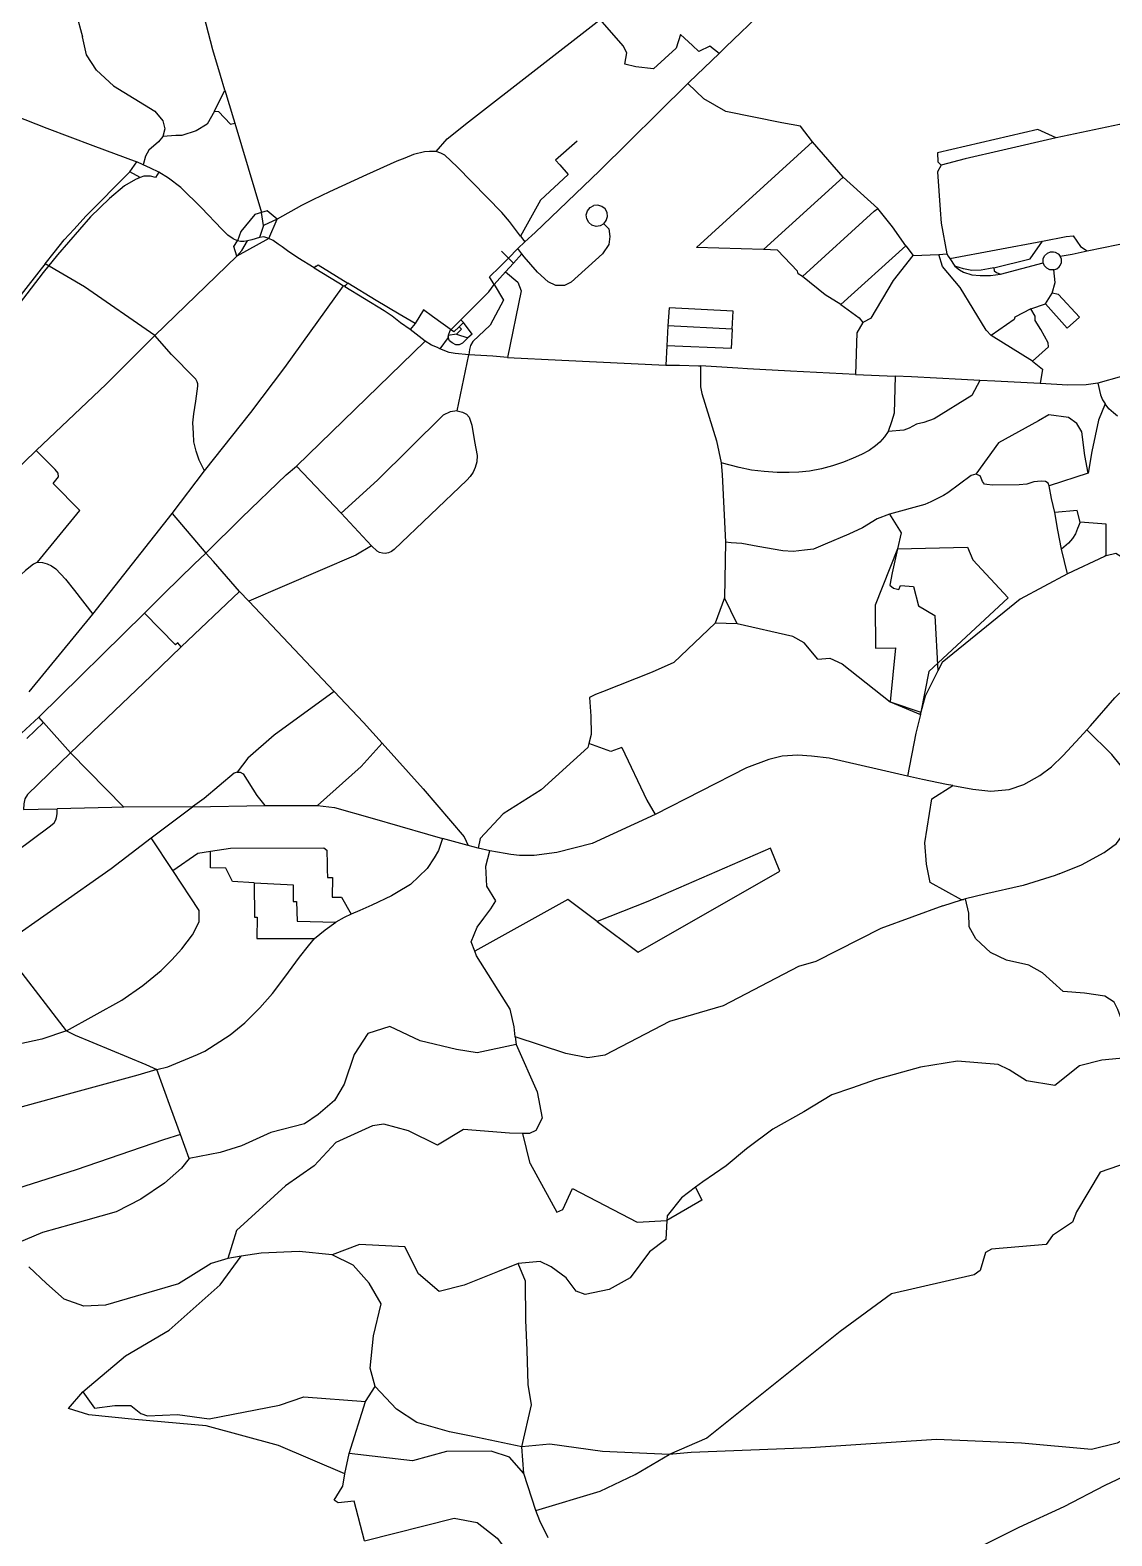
# Model space of a CAD drawing. Header units: inches. Extents: x 2740922 to 2751091, y 1249500 to 1259683.
# Drawn here: x 2747978 to 2748957, y 1254783 to 1256146 of the extents above; entities that cross this region are included whole.
import ezdxf

# ---------------------------------------------------------------- set-up
doc = ezdxf.new("R2010")
doc.units = ezdxf.units.IN
doc.header["$MEASUREMENT"] = 0

msp = doc.modelspace()

# ---------------------------------------------------------------- linework, layer by layer
for points in [[(2748045.4, 1256452.9), (2748032.5, 1256389.5), (2748025.2, 1256342.8), (2748009.3, 1256262), (2748000.4, 1256223.4), (2747999.5, 1256208.5), (2748003.7, 1256193.1), (2748020.1, 1256161.2), (2748025.8, 1256140.1)], [(2748154.8, 1256091.9), (2748150.8, 1256105.2), (2748143.9, 1256128.5), (2748131.8, 1256175.1), (2748128.4, 1256207.6)], [(2748642.2, 1256163.6), (2748608.2, 1256131), (2748601.9, 1256125.1)], [(2748345.9, 1256036.3), (2748355.9, 1256047.9), (2748375.2, 1256063.2), (2748494.2, 1256155.9)], [(2748516.7, 1256115.5), (2748518.6, 1256125.6), (2748515.1, 1256132), (2748494.2, 1256155.9)], [(2748053.8, 1256095.8), (2748038.5, 1256109.9), (2748029.6, 1256123.8), (2748025.8, 1256140.1)], [(2748566.9, 1256142.4), (2748563.2, 1256130), (2748542.5, 1256111.1), (2748526.7, 1256112.9), (2748516.7, 1256115.5)], [(2748601.9, 1256125.1), (2748593.5, 1256131.6), (2748583.6, 1256126.9), (2748577.9, 1256132.4), (2748566.9, 1256142.4)], [(2748601.9, 1256125.1), (2748574.8, 1256099), (2748573.6, 1256098)], [(2748053.8, 1256095.8), (2748091.2, 1256072.9), (2748098.6, 1256064.2), (2748100.3, 1256056.9), (2748098.6, 1256050)], [(2748573.6, 1256098), (2748493.6, 1256019), (2748435.5, 1255963), (2748426.1, 1255954.6)], [(2748686.6, 1256045.2), (2748675.5, 1256059.4), (2748658.8, 1256062.3), (2748608, 1256072.6), (2748588.1, 1256083.9), (2748573.6, 1256098)], [(2747901, 1256093.1), (2747943.4, 1256077), (2747993.6, 1256057.5), (2748035.3, 1256041.9), (2748074.9, 1256027.1)], [(2748145.4, 1256073), (2748154.8, 1256091.9)], [(2748154.8, 1256091.9), (2748162.5, 1256065.9), (2748163.7, 1256061.9)], [(2748145.4, 1256073), (2748138.6, 1256061.1), (2748128.8, 1256055), (2748115.7, 1256050.7), (2748110.4, 1256050.8), (2748098.6, 1256050)], [(2748145.4, 1256073), (2748148.9, 1256072.7), (2748159.7, 1256061.1), (2748163.7, 1256061.9)], [(2748992.8, 1256068.9), (2748975.8, 1256065.4), (2748964.4, 1256060.9), (2748907.1, 1256048.6)], [(2748163.7, 1256061.9), (2748187.8, 1255981)], [(2748907.1, 1256048.6), (2748890.5, 1256056.2), (2748799.6, 1256035.2), (2748799.8, 1256026.9), (2748803, 1256023.9)], [(2748098.6, 1256050), (2748094.6, 1256045.2), (2748085.9, 1256037.7), (2748082.9, 1256032.2), (2748080.9, 1256024.4)], [(2748473.4, 1256045.7), (2748454, 1256028.4), (2748457.8, 1256024.2), (2748465.5, 1256015.6)], [(2748642, 1255947.7), (2748581.6, 1255949.6), (2748686.6, 1256045.2)], [(2748714.1, 1256013), (2748686.6, 1256045.2)], [(2748907.1, 1256048.6), (2748858.6, 1256037.7), (2748824.7, 1256029.8), (2748803, 1256023.9)], [(2748068.7, 1256017.9), (2748074.9, 1256027.1)], [(2748080.9, 1256024.4), (2748074.9, 1256027.1)], [(2748317.7, 1256030.4), (2748310.4, 1256027.5), (2748282.8, 1256015.1), (2748249.5, 1255999.7), (2748234.2, 1255992.5), (2748223.9, 1255987.6), (2748202.1, 1255975.1)], [(2748345.9, 1256036.3), (2748339.9, 1256036.5), (2748335.3, 1256036), (2748325.5, 1256033.6), (2748317.7, 1256030.4)], [(2748412.4, 1255972.9), (2748405.4, 1255981.1), (2748365, 1256022.6), (2748353.8, 1256032.9), (2748350.1, 1256034.8), (2748345.9, 1256036.3)], [(2748078, 1256012.7), (2748073.7, 1256011), (2748064, 1256005.3), (2748050.3, 1255993.9), (2748033.2, 1255977.1), (2748003.1, 1255942.9), (2747990.3, 1255926.8), (2747957.7, 1255884.4), (2747947.1, 1255870.7), (2747933.1, 1255853.3), (2747912.3, 1255830.1), (2747911.4, 1255831.2)], [(2747992.1, 1255934.7), (2748000.1, 1255944.9), (2748009.3, 1255956.5), (2748018.2, 1255966.1), (2748029, 1255977.8), (2748068.7, 1256017.9)], [(2748078, 1256012.7), (2748068.7, 1256017.9)], [(2748094.8, 1256017.5), (2748092, 1256012.7), (2748087.3, 1256014.1), (2748081.4, 1256014.1), (2748078, 1256012.7)], [(2748094.8, 1256017.5), (2748087.4, 1256021.2), (2748080.9, 1256024.4)], [(2748166.2, 1255955.5), (2748162.3, 1255957.4), (2748157.4, 1255960.7), (2748152.1, 1255965.9), (2748133.7, 1255985.5), (2748114.7, 1256003.9), (2748103.7, 1256012.1), (2748094.8, 1256017.5)], [(2748465.5, 1256015.6), (2748440.3, 1255992.2), (2748422.1, 1255959.7)], [(2748642, 1255947.7), (2748714.1, 1256013)], [(2748745.5, 1255984.8), (2748714.1, 1256013)], [(2748803, 1256023.9), (2748799.7, 1256017.8), (2748802.1, 1255983.4)], [(2748497.6, 1255970.9), (2748494.3, 1255969), (2748490.6, 1255968.6), (2748486.9, 1255969.7), (2748484, 1255972), (2748482.2, 1255975.3), (2748481.8, 1255979.1), (2748482.9, 1255982.7), (2748485.2, 1255985.6), (2748488.5, 1255987.4)], [(2748497.6, 1255970.9), (2748499.9, 1255973.8), (2748501, 1255977.4), (2748500.6, 1255981.1), (2748498.8, 1255984.4), (2748495.9, 1255986.7), (2748492.3, 1255987.8), (2748488.5, 1255987.4)], [(2748187.8, 1255981), (2748181.8, 1255979.3), (2748169.1, 1255964), (2748166.2, 1255955.5)], [(2748202.1, 1255975.1), (2748193.1, 1255982.5), (2748187.8, 1255981)], [(2748189.8, 1255969.4), (2748187.8, 1255981)], [(2748202.1, 1255975.1), (2748189.8, 1255969.4)], [(2748194.5, 1255957.7), (2748202.1, 1255975.1)], [(2748422.1, 1255959.7), (2748417.7, 1255965.8), (2748412.4, 1255972.9)], [(2748677.5, 1255923.3), (2748742.2, 1255982.3), (2748745.5, 1255984.8)], [(2748771, 1255951.1), (2748759, 1255968.2), (2748745.5, 1255984.8)], [(2748802.1, 1255983.4), (2748802.8, 1255971.4), (2748808.1, 1255943.6), (2748809.4, 1255941.5)], [(2748186, 1255958.6), (2748179.2, 1255956.4), (2748175.3, 1255955.4)], [(2748189.8, 1255969.4), (2748186, 1255958.6)], [(2748194.5, 1255957.7), (2748190.1, 1255959), (2748186, 1255958.6)], [(2748422.1, 1255959.7), (2748426.1, 1255954.6)], [(2748497.6, 1255970.9), (2748502.2, 1255966.2), (2748503.2, 1255959.4), (2748502.3, 1255952.3), (2748496.4, 1255943.7), (2748468.2, 1255918), (2748462.1, 1255915.1), (2748454.3, 1255914.9), (2748447.3, 1255918.5), (2748437.7, 1255927), (2748425.5, 1255941), (2748423.4, 1255943.7)], [(2748894.6, 1255955.1), (2748915.9, 1255959.3), (2748922.5, 1255959.9), (2748929, 1255950.5), (2748935, 1255946.4)], [(2748935, 1255946.4), (2748949.7, 1255949.4), (2748985.2, 1255956.7), (2748995.4, 1255958.6)], [(2748165.6, 1255941.7), (2748162.7, 1255950.4), (2748166.2, 1255955.5)], [(2748194.5, 1255957.7), (2748165.6, 1255941.7)], [(2748165.6, 1255941.7), (2748170.1, 1255946.6), (2748175.3, 1255955.4)], [(2748175.3, 1255955.4), (2748172, 1255954.8), (2748168.9, 1255955), (2748166.2, 1255955.5)], [(2748237.4, 1255932.4), (2748235.6, 1255931), (2748220.6, 1255940.1), (2748211.5, 1255946.5), (2748206.6, 1255950), (2748202.9, 1255952.6), (2748198.4, 1255955.8), (2748194.5, 1255957.7)], [(2748405, 1255946.1), (2748411.3, 1255939.9)], [(2748411.3, 1255939.9), (2748419.8, 1255948.4)], [(2748419.8, 1255948.4), (2748426.1, 1255954.6)], [(2748423.4, 1255943.7), (2748419.8, 1255948.4)], [(2748677.5, 1255923.3), (2748673.4, 1255925.7), (2748672.9, 1255928.1), (2748654.8, 1255946.9), (2748642, 1255947.7)], [(2748712, 1255897.8), (2748771, 1255951.1)], [(2748771, 1255951.1), (2748777.6, 1255942.1)], [(2748809.4, 1255941.5), (2748810.8, 1255939.4), (2748894.6, 1255955.1)], [(2748850.6, 1255931), (2748883.5, 1255939.3), (2748894.6, 1255955.1)], [(2748895.3, 1255935.5), (2748895.3, 1255939.3), (2748896.5, 1255942), (2748899.1, 1255944.4), (2748901.8, 1255945.5), (2748904.7, 1255945.6), (2748906.1, 1255945.2), (2748908.7, 1255943.8), (2748910.6, 1255941.6)], [(2748910.6, 1255941.6), (2748921.6, 1255943.3), (2748935, 1255946.4)], [(2747992.1, 1255934.7), (2747988.5, 1255930.1), (2747938.1, 1255865.9), (2747910.4, 1255832.4), (2747911.4, 1255831.2)], [(2748091.3, 1255869.8), (2748027.7, 1255913.9), (2747992.1, 1255934.7)], [(2748091.3, 1255869.8), (2748165.6, 1255941.7)], [(2748237.4, 1255932.4), (2748235.6, 1255931), (2748257.8, 1255917.4), (2748262.2, 1255914.6), (2748264.1, 1255915.5)], [(2748237.4, 1255932.4), (2748239.2, 1255933.7), (2748265.9, 1255917.3), (2748264.1, 1255915.5)], [(2748398.5, 1255915.9), (2748394.3, 1255922.9), (2748403.4, 1255932), (2748411.3, 1255939.9)], [(2748416, 1255935.4), (2748408.8, 1255927.4)], [(2748416, 1255935.4), (2748411.3, 1255939.9)], [(2748416, 1255935.4), (2748423.4, 1255943.7)], [(2748739.5, 1255885.5), (2748759.7, 1255919.6), (2748777.6, 1255942.1)], [(2748777.6, 1255942.1), (2748800.8, 1255943.2)], [(2748800.8, 1255943.2), (2748808.1, 1255943.6), (2748809.4, 1255941.5)], [(2748848.1, 1255869.7), (2748843.6, 1255874.7), (2748820.1, 1255913.3), (2748804.2, 1255932.3), (2748800.8, 1255943.2)], [(2748809.4, 1255941.5), (2748810.8, 1255939.4), (2748815.3, 1255932.4)], [(2748815.3, 1255932.4), (2748819.5, 1255929.1), (2748823.2, 1255927.1), (2748830.7, 1255924.6), (2748838.3, 1255924.2), (2748847.7, 1255924.2), (2748856.7, 1255925.3)], [(2748850.6, 1255931), (2748845.9, 1255930.1), (2748839, 1255929), (2748830.7, 1255928.6), (2748823, 1255930.2), (2748815.3, 1255932.4)], [(2748850.6, 1255931), (2748851, 1255928.4), (2748853.1, 1255926.7), (2748856.7, 1255925.3)], [(2748856.7, 1255925.3), (2748895.3, 1255935.5)], [(2748904.8, 1255929.1), (2748901.2, 1255929.3), (2748898.5, 1255930.6), (2748896.4, 1255932.9), (2748895.3, 1255935.5)], [(2748904.8, 1255929.1), (2748907.5, 1255930), (2748909.7, 1255931.9), (2748910.7, 1255933.1), (2748911.7, 1255935.9), (2748911.7, 1255938.8), (2748910.6, 1255941.6)], [(2748326.8, 1255880.7), (2748312.5, 1255889), (2748291.7, 1255901.6), (2748265.9, 1255917.3), (2748264.1, 1255915.5)], [(2748398.5, 1255915.9), (2748408.8, 1255927.4)], [(2748408.8, 1255927.4), (2748419.7, 1255918), (2748422.9, 1255910.3), (2748410.6, 1255850)], [(2748712, 1255897.8), (2748698, 1255906.7), (2748677.5, 1255923.3)], [(2748903.4, 1255908.2), (2748906.1, 1255917.8)], [(2748906.1, 1255917.8), (2748904.8, 1255929.1)], [(2748136.4, 1255747.4), (2748178.1, 1255800.2), (2748209.1, 1255840.9), (2748262.2, 1255914.6), (2748264.1, 1255915.5)], [(2748322.3, 1255875.3), (2748313.6, 1255881.2), (2748306.1, 1255887.2), (2748298.9, 1255892.2), (2748263.4, 1255913.8), (2748264.1, 1255915.5)], [(2748369.5, 1255882.7), (2748368.2, 1255884), (2748393.5, 1255909.4), (2748398.5, 1255915.9)], [(2748398.5, 1255915.9), (2748407, 1255901.7), (2748394.8, 1255879), (2748379.2, 1255864.4), (2748377.1, 1255860.7), (2748376.1, 1255857), (2748375.4, 1255852.4)], [(2748897.3, 1255898.6), (2748903.4, 1255908.2)], [(2748897.3, 1255898.6), (2748917.1, 1255876.5), (2748928, 1255886.3), (2748909.1, 1255906.8), (2748903.4, 1255908.2)], [(2748366.6, 1255877.6), (2748361.9, 1255873.1), (2748342.6, 1255887.1), (2748334.5, 1255892.9), (2748326.8, 1255880.7)], [(2748613.7, 1255875.4), (2748614.6, 1255891.7), (2748556.7, 1255894.8), (2748555.7, 1255878.6)], [(2748712, 1255897.8), (2748725.5, 1255888.3), (2748728.8, 1255885.9), (2748732.1, 1255881.6)], [(2748884.1, 1255893.8), (2748869.6, 1255886.4), (2748869.1, 1255884.4), (2748848.1, 1255869.7)], [(2748884.1, 1255893.8), (2748897.3, 1255898.6)], [(2748885.6, 1255846.4), (2748900.2, 1255859.4), (2748899.7, 1255863.2), (2748893.2, 1255875.3), (2748888.1, 1255883.3), (2748888.1, 1255887.3), (2748884.1, 1255893.8)], [(2748326.8, 1255880.7), (2748322.3, 1255875.3)], [(2748369.5, 1255882.7), (2748368.2, 1255884), (2748358.3, 1255874.1), (2748356.8, 1255869.8), (2748356.8, 1255869)], [(2748364.3, 1255871), (2748368.9, 1255875.4), (2748366.6, 1255877.6)], [(2748366.6, 1255877.6), (2748370.7, 1255881.5), (2748369.5, 1255882.7)], [(2748378.4, 1255871.1), (2748370.7, 1255881.5), (2748369.5, 1255882.7)], [(2748555.7, 1255878.6), (2748554.7, 1255860.5)], [(2748613.7, 1255875.4), (2748555.7, 1255878.6)], [(2748732.1, 1255881.6), (2748726.5, 1255872.3), (2748725.4, 1255834.5)], [(2748739.5, 1255885.5), (2748732.1, 1255881.6)], [(2749026.9, 1255877.7), (2749011.2, 1255861.4), (2748989.9, 1255844.9), (2748966.1, 1255832.7), (2748944.6, 1255826.7)], [(2748047.2, 1255825.7), (2748091.3, 1255869.8)], [(2748136.4, 1255747.4), (2748131.4, 1255757), (2748128.8, 1255765.2), (2748126.7, 1255773.5), (2748126.4, 1255781.3), (2748125.8, 1255790.8), (2748126.7, 1255798.8), (2748128.4, 1255810.2), (2748130.3, 1255824), (2748130.2, 1255826), (2748129.7, 1255827.8), (2748128.4, 1255830.2), (2748127, 1255831.8), (2748106.4, 1255852.7), (2748091.3, 1255869.8)], [(2748219.4, 1255751.4), (2748335.9, 1255864.6)], [(2748335.9, 1255864.6), (2748322.3, 1255875.3)], [(2748349.3, 1255857.8), (2748347, 1255858.8), (2748341.8, 1255861.1), (2748335.9, 1255864.6)], [(2748356.8, 1255869), (2748356.7, 1255868.1), (2748349.3, 1255857.8)], [(2748374.7, 1255867.7), (2748369.6, 1255862.9), (2748366.7, 1255861.2), (2748363.8, 1255861.3), (2748360.4, 1255863), (2748357.9, 1255865.1), (2748356.7, 1255868.1), (2748356.8, 1255869)], [(2748364.3, 1255871), (2748356.8, 1255869.8), (2748356.8, 1255869)], [(2748364.3, 1255871), (2748374.7, 1255867.7)], [(2748378.4, 1255871.1), (2748374.7, 1255867.7)], [(2748613.7, 1255875.4), (2748612.8, 1255857.9), (2748554.7, 1255860.5)], [(2748885.6, 1255846.4), (2748848.1, 1255869.7)], [(2748375.4, 1255852.4), (2748363.1, 1255853.5), (2748357.6, 1255854.4), (2748349.3, 1255857.8)], [(2748364.8, 1255801.5), (2748375.4, 1255852.4)], [(2748410.6, 1255850), (2748397.1, 1255851), (2748375.4, 1255852.4)], [(2748410.6, 1255850), (2748459.7, 1255847.6), (2748553.8, 1255842.9)], [(2748554.7, 1255860.5), (2748553.8, 1255842.9)], [(2748553.8, 1255842.9), (2748566.1, 1255842.9), (2748583.2, 1255842.4), (2748585, 1255842.3)], [(2748585, 1255842.3), (2748585.1, 1255837.3), (2748585.1, 1255823.2), (2748586.4, 1255817.3), (2748599.5, 1255774.4), (2748603.8, 1255754.5)], [(2748627.6, 1255839.6), (2748618.8, 1255840.1), (2748585, 1255842.3)], [(2748725.4, 1255834.5), (2748666.7, 1255837.6), (2748627.6, 1255839.6)], [(2748885.6, 1255846.4), (2748894.6, 1255839.3)], [(2748894.6, 1255839.3), (2748892.4, 1255826.4)], [(2748047.2, 1255825.7), (2747984, 1255765.8)], [(2748725.4, 1255834.5), (2748761.3, 1255833)], [(2748761.3, 1255833), (2748760.3, 1255799.4), (2748758.1, 1255791.5), (2748755, 1255782.9)], [(2748837.9, 1255829), (2748821.3, 1255829.9), (2748776.2, 1255832.3), (2748761.3, 1255833)], [(2748837.9, 1255829), (2748830.7, 1255815.6), (2748796.5, 1255794.4), (2748787.1, 1255791.1), (2748780.5, 1255789.6)], [(2748892.4, 1255826.4), (2748851.4, 1255828.4), (2748837.9, 1255829)], [(2748944.6, 1255826.7), (2748934.2, 1255825.2), (2748917.6, 1255824.9), (2748892.4, 1255826.4)], [(2748944.6, 1255826.7), (2748947.2, 1255816), (2748948.9, 1255811.6), (2748951.2, 1255807.9)], [(2748364.8, 1255801.5), (2748358.7, 1255800.8), (2748352.2, 1255797.6), (2748292.7, 1255738.7), (2748260, 1255708.9)], [(2748364.8, 1255801.5), (2748369.6, 1255800.4), (2748373.4, 1255798.6), (2748375.8, 1255796), (2748378.1, 1255788.7), (2748380.7, 1255773.8), (2748382.9, 1255761), (2748382.6, 1255755.5), (2748381.3, 1255750.3), (2748379.4, 1255746), (2748376.8, 1255742.2), (2748373.6, 1255738.8), (2748307.9, 1255675.9), (2748305.6, 1255674.1), (2748302.8, 1255672.9), (2748299.8, 1255672.4), (2748297.3, 1255672.6), (2748294.7, 1255673.3), (2748292.4, 1255674.5), (2748287.5, 1255679.3)], [(2748936, 1255745.2), (2748932.8, 1255761.2), (2748930.1, 1255782.6), (2748925.7, 1255790.2), (2748918.1, 1255795.6), (2748900.5, 1255798), (2748891.1, 1255792.5), (2748854.9, 1255772.6), (2748834.2, 1255744.1)], [(2748951.2, 1255807.9), (2748945.3, 1255793), (2748939.3, 1255764.9), (2748936, 1255745.2)], [(2748962.6, 1255796.8), (2748958.9, 1255799.7), (2748954.8, 1255803.3), (2748951.2, 1255807.9)], [(2748755, 1255782.9), (2748751.6, 1255778), (2748747.3, 1255773.2), (2748743.5, 1255769.8), (2748737.9, 1255765.8), (2748730.7, 1255762), (2748723.3, 1255758.6), (2748714.4, 1255755.1), (2748704.7, 1255751.8), (2748694.7, 1255749.1), (2748683.7, 1255746.9), (2748674.1, 1255746.1), (2748665.4, 1255745.9), (2748654.4, 1255745.9), (2748642.8, 1255746.7), (2748631.4, 1255748), (2748620.2, 1255750.3), (2748603.8, 1255754.5)], [(2748780.5, 1255789.6), (2748774.1, 1255786), (2748769.2, 1255784.1), (2748755, 1255782.9)], [(2747984, 1255765.8), (2747951.3, 1255734.1)], [(2747985.2, 1255664.5), (2748023.4, 1255711.3), (2747999.4, 1255735.8), (2748004, 1255741.9), (2748003.8, 1255745.3), (2748001, 1255748.5), (2747984, 1255765.8)], [(2748603.8, 1255754.5), (2748604.8, 1255743.9), (2748607.8, 1255682.7)], [(2748106.9, 1255708.6), (2748136.4, 1255747.4)], [(2748137.5, 1255672.7), (2748170.1, 1255704.9), (2748210.2, 1255743.6), (2748219.4, 1255751.4)], [(2748260, 1255708.9), (2748219.4, 1255751.4)], [(2748834.2, 1255744.1), (2748830, 1255742.9), (2748808.9, 1255727.4), (2748805, 1255724.8), (2748793.7, 1255719.1), (2748788.2, 1255716.8), (2748756.1, 1255708)], [(2748900.8, 1255733.8), (2748899.7, 1255736), (2748897.4, 1255737.6), (2748893.3, 1255737.8), (2748886.7, 1255737.2), (2748880.4, 1255735.2), (2748873.6, 1255734.7), (2748849.3, 1255734.4), (2748844.3, 1255734.8), (2748842.2, 1255735.3), (2748840.3, 1255737.6), (2748839.2, 1255740.6), (2748838.1, 1255742.6), (2748834.2, 1255744.1)], [(2748936, 1255745.2), (2748900.8, 1255733.8)], [(2748905.9, 1255709.4), (2748902.9, 1255722.1), (2748900.8, 1255733.8)], [(2748035.3, 1255617.6), (2748106.9, 1255708.6)], [(2748106.9, 1255708.6), (2748137.5, 1255672.7)], [(2748287.5, 1255679.3), (2748260, 1255708.9)], [(2748756.1, 1255708), (2748745, 1255703.7), (2748731.7, 1255695.7), (2748719.3, 1255690), (2748698, 1255681), (2748687.3, 1255676.4), (2748679.1, 1255675.3), (2748669, 1255674.3), (2748659.7, 1255674.9), (2748637, 1255678.9), (2748622.6, 1255681.4), (2748613, 1255682), (2748607.8, 1255682.7)], [(2748756.1, 1255708), (2748766.6, 1255691.1), (2748763.4, 1255676.8)], [(2748928.7, 1255700.8), (2748926.1, 1255711.3), (2748905.9, 1255709.4)], [(2748911.7, 1255676.3), (2748908.4, 1255693.7), (2748905.9, 1255709.4)], [(2748928.7, 1255700.8), (2748926.4, 1255695.2), (2748924.5, 1255690.3), (2748921.9, 1255686.1), (2748918.3, 1255681.9), (2748911.7, 1255676.3)], [(2748952.2, 1255670.5), (2748952.1, 1255699), (2748928.7, 1255700.8)], [(2748082, 1255618.4), (2748100.2, 1255636.4), (2748127, 1255662.8), (2748137.5, 1255672.7)], [(2748167.9, 1255638.1), (2748144.3, 1255665.1), (2748137.5, 1255672.7)], [(2748287.5, 1255679.3), (2748273.1, 1255671), (2748176.3, 1255629.2)], [(2748607.8, 1255682.7), (2748606.7, 1255632.4)], [(2748763.4, 1255676.8), (2748743.1, 1255625.8), (2748743.4, 1255586.6), (2748761.7, 1255587.1), (2748756.7, 1255538.1)], [(2748763.4, 1255676.8), (2748758.5, 1255654.8), (2748756.6, 1255643.9), (2748759.9, 1255641.1), (2748764.7, 1255639.7), (2748766, 1255643.4), (2748778, 1255642.6), (2748782.4, 1255625), (2748797.1, 1255616.4), (2748799.9, 1255566.1)], [(2748763.4, 1255676.8), (2748826.9, 1255678.3), (2748831.7, 1255666.8), (2748863.6, 1255632.2), (2748791.9, 1255565.6), (2748784.5, 1255528.7), (2748784.3, 1255527.8)], [(2748917.2, 1255654.1), (2748914.6, 1255665.3), (2748911.7, 1255676.3)], [(2748952.2, 1255670.5), (2748961.1, 1255672.6), (2748979.6, 1255661.1), (2748988.3, 1255655.6), (2749000, 1255651.3), (2749014, 1255647.6), (2749029.6, 1255643.9), (2749039.3, 1255642.8), (2749045.4, 1255644.6), (2749049.5, 1255648.5), (2749051.2, 1255652.4), (2749052.4, 1255656.8)], [(2747985.2, 1255664.5), (2747981.4, 1255662.7), (2747974.2, 1255657.1), (2747919, 1255606.2)], [(2747985.2, 1255664.5), (2747989.7, 1255664.2), (2747993.9, 1255663.1), (2747997.7, 1255661.3), (2748001.7, 1255658.6), (2748010.4, 1255649.3), (2748018.6, 1255639), (2748035.3, 1255617.6)], [(2748952.2, 1255670.5), (2748950.6, 1255669.7), (2748917.2, 1255654.1)], [(2748917.2, 1255654.1), (2748874.3, 1255631.2), (2748803.8, 1255573.9), (2748799.9, 1255566.1)], [(2748115.3, 1255587.9), (2748167.9, 1255638.1)], [(2748167.9, 1255638.1), (2748176.3, 1255629.2)], [(2748606.7, 1255632.4), (2748598.3, 1255609.3)], [(2748618.3, 1255608.8), (2748606.7, 1255632.4)], [(2747977.5, 1255547.3), (2748035.3, 1255617.6)], [(2747986.4, 1255524.3), (2748082, 1255618.4)], [(2748115.3, 1255587.9), (2748112, 1255591.5), (2748109.9, 1255589.6), (2748082, 1255618.4)], [(2748176.3, 1255629.2), (2748253.6, 1255547.5)], [(2748598.3, 1255609.3), (2748561.1, 1255573.7)], [(2748618.3, 1255608.8), (2748598.3, 1255609.3)], [(2748691.3, 1255576.7), (2748678.9, 1255591.5), (2748668.7, 1255597.4), (2748618.3, 1255608.8)], [(2748115.3, 1255587.9), (2748088, 1255561.8), (2748014.9, 1255492)], [(2748691.3, 1255576.7), (2748702.3, 1255577.7), (2748713.4, 1255572.5), (2748756.7, 1255538.1)], [(2748541.3, 1255565.1), (2748496.3, 1255547.3), (2748490, 1255544.7), (2748484.8, 1255542), (2748485.9, 1255525.3), (2748486.3, 1255508.5), (2748484, 1255500.3)], [(2748561.1, 1255573.7), (2748541.3, 1255565.1)], [(2748799.9, 1255566.1), (2748788.4, 1255543.2), (2748784.5, 1255528.7), (2748784.3, 1255527.8)], [(2748934.6, 1255512.7), (2748938, 1255516.3), (2748960, 1255541.7), (2748968.9, 1255550.2), (2748976, 1255556.5), (2748984, 1255562.7), (2748995.9, 1255568.7), (2749010, 1255573.1), (2749024, 1255574.8), (2749040.1, 1255574.3), (2749059.6, 1255569.8), (2749089.1, 1255562.8), (2749095.3, 1255561.3), (2749107.4, 1255558.7), (2749111.4, 1255557.8), (2749127.6, 1255555.5)], [(2748253.6, 1255547.5), (2748199.3, 1255507.9), (2748175.4, 1255487.1), (2748165.7, 1255474.6)], [(2748253.6, 1255547.5), (2748280.1, 1255519.5), (2748297.1, 1255500.6)], [(2748756.7, 1255538.1), (2748784.1, 1255526.8), (2748784.3, 1255527.8)], [(2748756.7, 1255538.1), (2748784.5, 1255528.7), (2748784.3, 1255527.8)], [(2747970.7, 1255509.7), (2747986.4, 1255524.3)], [(2747990.6, 1255519.5), (2747986.4, 1255524.3)], [(2748784.3, 1255527.8), (2748784.1, 1255526.8), (2748780.1, 1255509.7), (2748772.4, 1255470.8)], [(2747975.5, 1255505), (2747990.6, 1255519.5)], [(2747990.6, 1255519.5), (2748014.9, 1255492)], [(2748813.4, 1255462.3), (2748831.5, 1255459.1), (2748847.8, 1255457.4), (2748864.4, 1255458.8), (2748877.8, 1255463.4), (2748892.3, 1255471.4), (2748902.8, 1255479.3), (2748913.2, 1255489.5), (2748928.3, 1255505.8), (2748934.6, 1255512.7)], [(2748976.6, 1255458.1), (2748976.1, 1255461.5), (2748971.1, 1255473.4), (2748957.3, 1255490.5), (2748934.6, 1255512.7)], [(2748297.1, 1255500.6), (2748278, 1255479.5), (2748238.4, 1255444.2)], [(2748297.1, 1255500.6), (2748334.1, 1255459.5), (2748371.4, 1255415.8), (2748375, 1255408.1)], [(2748484, 1255500.3), (2748483.1, 1255496.9), (2748440.9, 1255458.4), (2748406.5, 1255436.7), (2748385.8, 1255414.3), (2748384, 1255405.6)], [(2748513.8, 1255496.7), (2748504.1, 1255493.1), (2748484, 1255500.3)], [(2748513.8, 1255496.7), (2748536.6, 1255449), (2748544.1, 1255436.1)], [(2748014.9, 1255492), (2747976, 1255454.4), (2747973.8, 1255450.2), (2747972.8, 1255445.8), (2747972.6, 1255440.8)], [(2748014.9, 1255492), (2748063.2, 1255442.8)], [(2748772.4, 1255470.8), (2748745.1, 1255477.1), (2748701.7, 1255487), (2748685.5, 1255489), (2748673.2, 1255489.8), (2748659.1, 1255488.9), (2748646.9, 1255486), (2748626.7, 1255478.5), (2748544.1, 1255436.1)], [(2748165.7, 1255474.6), (2748163.2, 1255473.7), (2748136.1, 1255450.6), (2748125.3, 1255443)], [(2748165.7, 1255474.6), (2748168.6, 1255474.5), (2748171.2, 1255472.9), (2748183.6, 1255453.4), (2748190.8, 1255444.3)], [(2748813.4, 1255462.3), (2748807.9, 1255463.4), (2748786.1, 1255467.8), (2748772.4, 1255470.8)], [(2748823.2, 1255359.3), (2748821.4, 1255358.8), (2748792.9, 1255374.7), (2748789.7, 1255391.2), (2748788.2, 1255410.5), (2748794.5, 1255450.2), (2748813.4, 1255462.3)], [(2748909.8, 1255382.5), (2748929.8, 1255390.6), (2748950.3, 1255401.7), (2748961.5, 1255409.9), (2748967.9, 1255418.7), (2748973.8, 1255428.3), (2748976.4, 1255439.4), (2748976.9, 1255447.5), (2748976.6, 1255458.1)], [(2747964.8, 1255402), (2747997, 1255426), (2748000.2, 1255428.6), (2748001.6, 1255431.2), (2748002.4, 1255433.3), (2748003, 1255436.6), (2748002.9, 1255441.3)], [(2747972.6, 1255440.8), (2747985.8, 1255441), (2748002.9, 1255441.3)], [(2748063.2, 1255442.8), (2748052.4, 1255442.5), (2748002.9, 1255441.3)], [(2748125.3, 1255443), (2748063.2, 1255442.8)], [(2748088.1, 1255414.9), (2748125.3, 1255443)], [(2748125.3, 1255443), (2748190.8, 1255444.3)], [(2748190.8, 1255444.3), (2748238.4, 1255444.2)], [(2748238.4, 1255444.2), (2748254, 1255442.4), (2748288.1, 1255432.8), (2748338, 1255418.3), (2748351.5, 1255414.3)], [(2748544.1, 1255436.1), (2748487, 1255410), (2748455.2, 1255401.7), (2748434.7, 1255399), (2748421.4, 1255399), (2748413.5, 1255399.9), (2748408.5, 1255400.8), (2748394.4, 1255403.2)], [(2747952.2, 1255317.2), (2748051.7, 1255387.4), (2748088.1, 1255414.9)], [(2748107.5, 1255385.5), (2748088.1, 1255414.9)], [(2748351.5, 1255414.3), (2748347.9, 1255403.5), (2748344.1, 1255396.9), (2748337.7, 1255387.3), (2748322.7, 1255372.9), (2748310, 1255365.2), (2748305.4, 1255362.5), (2748287.6, 1255354.2), (2748276.8, 1255349.1), (2748269, 1255346)], [(2748375, 1255408.1), (2748351.5, 1255414.3)], [(2748107.5, 1255385.5), (2748130.1, 1255401.1), (2748141.7, 1255402.9)], [(2748141.7, 1255402.9), (2748159.8, 1255405.8), (2748244.3, 1255405.9), (2748246.9, 1255404), (2748247.3, 1255391.3), (2748247.3, 1255384.6), (2748247.5, 1255381), (2748247.5, 1255379.1), (2748252.2, 1255379.2), (2748251.8, 1255361.2), (2748260.1, 1255361.2), (2748269, 1255346)], [(2748181.1, 1255374.4), (2748161.5, 1255375.5), (2748155.7, 1255387.7), (2748141.7, 1255387.9), (2748141.7, 1255402.9)], [(2748384, 1255405.6), (2748375, 1255408.1)], [(2748380.9, 1255312.4), (2748377.7, 1255320.9), (2748383, 1255334.1), (2748389.2, 1255342.2), (2748395.5, 1255350.7), (2748399.8, 1255358), (2748391.8, 1255371.2), (2748390.9, 1255389.3), (2748394.4, 1255403.2)], [(2748394.4, 1255403.2), (2748384, 1255405.6)], [(2748491.7, 1255339.2), (2748528.8, 1255311.5), (2748657, 1255384.9), (2748648.4, 1255405.7), (2748537.5, 1255357.3), (2748491.7, 1255339.2)], [(2748011.3, 1255240.3), (2748061.6, 1255268), (2748080.5, 1255281.4), (2748097.1, 1255294.9), (2748106.8, 1255304.6), (2748115.9, 1255314.6), (2748125.5, 1255327.3), (2748131.3, 1255339), (2748131.3, 1255349.3), (2748107.5, 1255385.5)], [(2748181.1, 1255374.4), (2748181.5, 1255343.1), (2748183.9, 1255343.2), (2748183.6, 1255324), (2748235.9, 1255323.8)], [(2748181.1, 1255374.4), (2748211.2, 1255372.8)], [(2748211.2, 1255372.8), (2748216.4, 1255372.6), (2748216.5, 1255357.4), (2748219.4, 1255357.4), (2748220, 1255339.7), (2748255.1, 1255338.7)], [(2748909.8, 1255382.5), (2748906.1, 1255381), (2748877.1, 1255371.9), (2748842.4, 1255363.9), (2748824.9, 1255359.8), (2748823.2, 1255359.3)], [(2748491.7, 1255339.2), (2748465, 1255359.1), (2748380.9, 1255312.4)], [(2748804.4, 1255353.6), (2748821.4, 1255358.8), (2748823.2, 1255359.3)], [(2748987.3, 1255215.7), (2748986.8, 1255226.7), (2748983.4, 1255240.9), (2748977.5, 1255245.3), (2748965.7, 1255251.4), (2748962.9, 1255259.7), (2748959.5, 1255266.1), (2748950.9, 1255271.7), (2748932.7, 1255274.5), (2748913.2, 1255275.9), (2748894.7, 1255292.9), (2748882.2, 1255299.7), (2748862, 1255304.3), (2748847.6, 1255311.1), (2748834.3, 1255323.7), (2748828.2, 1255334.5), (2748827.9, 1255346.8), (2748824.9, 1255359.8), (2748823.2, 1255359.3)], [(2748269, 1255346), (2748262.8, 1255342.9), (2748255.1, 1255338.7)], [(2748804.4, 1255353.6), (2748748.2, 1255332.9), (2748689.5, 1255303.1), (2748673.9, 1255298.5), (2748605.6, 1255262.9), (2748557, 1255248.8), (2748498.6, 1255218.3), (2748483.3, 1255215.9), (2748463.4, 1255219.8), (2748417.5, 1255234.8)], [(2748235.9, 1255323.8), (2748245.5, 1255331.7), (2748255.1, 1255338.7)], [(2748093.1, 1255205.3), (2748103.1, 1255207.7), (2748129.9, 1255218.9), (2748136.6, 1255222), (2748159.5, 1255236.6), (2748172.7, 1255247.6), (2748186.2, 1255261), (2748197.9, 1255274), (2748209, 1255288.8), (2748222.3, 1255306.9), (2748230.4, 1255317.3), (2748235.9, 1255323.8)], [(2748011.3, 1255240.3), (2747952.2, 1255317.2)], [(2748417.5, 1255234.8), (2748416.5, 1255243.9), (2748412.9, 1255260), (2748382.5, 1255308.1), (2748380.9, 1255312.4)], [(2748011.3, 1255240.3), (2747989.1, 1255232.8), (2747943, 1255222.7), (2747861.8, 1255203.6), (2747850.8, 1255200.6)], [(2748011.3, 1255240.3), (2748019.1, 1255236.3), (2748083.1, 1255209.7), (2748093.1, 1255205.3)], [(2748418.2, 1255228), (2748382.9, 1255220.5), (2748364.4, 1255223.3), (2748331.5, 1255231.2), (2748303.9, 1255244.1), (2748284, 1255237.9), (2748271.6, 1255219), (2748262.7, 1255191.9), (2748253.9, 1255177.2), (2748239.2, 1255164.6), (2748226.7, 1255156.2), (2748196.2, 1255148.2), (2748169.9, 1255136.1), (2748150.4, 1255130.1), (2748122.5, 1255124.8)], [(2748417.5, 1255234.8), (2748418.2, 1255228)], [(2748418.2, 1255228), (2748437.3, 1255185), (2748441.8, 1255161.2), (2748436.2, 1255150.1), (2748430.4, 1255147.4), (2748424.4, 1255147.4)], [(2748987.3, 1255215.7), (2748970.7, 1255215.8), (2748948.3, 1255213.7), (2748928.1, 1255208.5), (2748905.7, 1255190.8), (2748880.3, 1255195), (2748864.5, 1255205), (2748854.6, 1255209.7), (2748817.7, 1255212.8), (2748784.1, 1255207.5), (2748744.2, 1255196.1), (2748721.8, 1255188.5), (2748704.1, 1255182.4), (2748678.7, 1255166.9), (2748650.5, 1255151.3), (2748626.7, 1255133.4), (2748608.5, 1255118), (2748587.2, 1255103.7), (2748580.6, 1255098.7)], [(2748093.1, 1255205.3), (2748075.8, 1255200.1), (2748016.1, 1255183.9), (2747957, 1255167.5), (2747933.6, 1255158.6), (2747913.4, 1255149.4), (2747887.9, 1255133.1)], [(2748114.5, 1255146.5), (2748105.9, 1255170.2), (2748093.1, 1255205.3)], [(2748424.4, 1255147.4), (2748412.3, 1255147.6), (2748370.8, 1255151), (2748347.1, 1255136.9), (2748320.9, 1255149.8), (2748298.7, 1255155.7), (2748288.4, 1255154.2), (2748255.1, 1255139.1), (2748235.6, 1255118), (2748209.5, 1255099.9), (2748165.1, 1255059.4), (2748157.4, 1255034.3)], [(2748114.5, 1255146.5), (2748099.2, 1255141.6), (2748020.1, 1255114.5), (2747953.8, 1255093.4), (2747928.1, 1255081.2)], [(2748122.5, 1255124.8), (2748114.5, 1255146.5)], [(2748431, 1255120.2), (2748424.4, 1255147.4)], [(2749023.6, 1255139), (2748946.9, 1255112.2), (2748925.3, 1255076.5), (2748921.9, 1255067.2), (2748903.7, 1255055.1)], [(2748122.5, 1255124.8), (2748115.4, 1255116), (2748100.1, 1255102.3), (2748078.6, 1255087.8), (2748056.2, 1255076.5), (2748028.7, 1255068.7), (2747989.8, 1255057.6), (2747960.4, 1255045.4)], [(2748431, 1255120.2), (2748455, 1255076), (2748457.8, 1255077.3), (2748460.4, 1255078.5), (2748469.2, 1255097.6), (2748527.9, 1255067), (2748554.7, 1255068.6)], [(2748580.6, 1255098.7), (2748567.8, 1255089), (2748554.9, 1255072.9), (2748554.7, 1255068.6)], [(2748580.6, 1255098.7), (2748586.3, 1255087.1), (2748554.7, 1255068.6)], [(2748554.7, 1255068.6), (2748553.7, 1255051.5), (2748539, 1255040.2), (2748521.4, 1255016.8), (2748502.6, 1255006), (2748480.9, 1255001.6), (2748472.5, 1255004.6), (2748463.7, 1255016.7), (2748449.9, 1255026.6), (2748440, 1255031.6), (2748420, 1255029.8)], [(2748420, 1255029.8), (2748401.4, 1255022.2), (2748371.4, 1255010.2), (2748348.6, 1255004.3), (2748329.8, 1255020.4), (2748317.6, 1255044.8), (2748276.5, 1255046.9), (2748251.7, 1255037.4)], [(2748903.7, 1255055.1), (2748897.9, 1255047), (2748848.5, 1255042.7), (2748843.1, 1255039.7), (2748838.3, 1255023.3), (2748832.7, 1255019.4), (2748758.1, 1255002.1), (2748711.5, 1254968.2), (2748590.8, 1254871.5), (2748556.8, 1254856.8)], [(2748157.4, 1255034.3), (2748142.4, 1255029.7), (2748112.7, 1255011.2), (2748046.6, 1254991.9), (2748027.2, 1254991.1), (2748009.4, 1254997.3), (2747993.4, 1255011.5)], [(2748032.1, 1254918.5), (2748064.8, 1254946.2), (2748104.4, 1254969.2), (2748150.3, 1255010.3), (2748169.3, 1255036.2)], [(2748169.3, 1255036.2), (2748157.4, 1255034.3)], [(2748251.7, 1255037.4), (2748221.8, 1255040.5), (2748187.5, 1255039), (2748169.3, 1255036.2)], [(2748290.8, 1254918.2), (2748286.1, 1254934.8), (2748289.3, 1254964.3), (2748296.2, 1254993.3), (2748285.4, 1255011.8), (2748270.7, 1255028.2), (2748251.7, 1255037.4)], [(2747993.4, 1255011.5), (2747977.4, 1255026.7)], [(2748423.4, 1254863.8), (2748432.3, 1254901.6), (2748429.2, 1254920.2), (2748428.4, 1254951.2), (2748427.1, 1254978.3), (2748426.9, 1255013.8), (2748420, 1255029.8)], [(2749200.4, 1254941.6), (2749196.4, 1254944.7), (2749153.4, 1254941), (2749056.6, 1254918.8), (2748962.2, 1254867.1), (2748939, 1254861.3), (2748875.7, 1254867.1), (2748798.6, 1254870.3), (2748684.8, 1254862.8), (2748576.7, 1254858.7), (2748556.8, 1254856.8)], [(2748263.4, 1254839.3), (2748203.3, 1254865), (2748137.8, 1254882.6), (2748073.2, 1254888.3), (2748031.6, 1254892.8), (2748013.2, 1254898.5), (2748026.2, 1254913.5)], [(2748026.2, 1254913.5), (2748032.1, 1254918.5)], [(2748026.2, 1254913.5), (2748036.6, 1254898.6), (2748055, 1254901.1), (2748069.6, 1254901.1), (2748078.7, 1254893.9), (2748084.8, 1254891.7), (2748111.7, 1254893), (2748140.6, 1254889), (2748204, 1254901.4), (2748226.3, 1254909), (2748282, 1254904.6)], [(2748282, 1254904.6), (2748290.8, 1254918.2)], [(2748423.4, 1254863.8), (2748377.6, 1254873.3), (2748358, 1254877.3), (2748328.5, 1254885.6), (2748309.9, 1254897.9), (2748290.8, 1254918.2)], [(2748267.2, 1254857.7), (2748282, 1254904.6)], [(2748263.4, 1254839.3), (2748267.2, 1254857.7)], [(2748425.2, 1254839.7), (2748412.3, 1254854.4), (2748395.8, 1254859.8), (2748355.2, 1254859.4), (2748324.5, 1254851), (2748267.2, 1254857.7)], [(2748556.8, 1254856.8), (2748496.3, 1254859.5), (2748448.8, 1254866), (2748423.4, 1254863.8)], [(2748425.2, 1254839.7), (2748423.4, 1254863.8)], [(2748436.1, 1254806.2), (2748494.4, 1254823.6), (2748526, 1254838.5), (2748556.8, 1254856.8)], [(2748667.3, 1254721.7), (2748764.2, 1254735.2), (2748792.7, 1254742.5), (2748815.2, 1254762.1), (2748840.2, 1254774.5), (2748873.5, 1254791.1), (2748914.2, 1254809.7), (2748951.3, 1254829.1), (2748973.1, 1254839.2), (2748993.7, 1254844.9)], [(2748281.1, 1254778.6), (2748271.7, 1254814.6), (2748257.1, 1254813.1), (2748253.7, 1254815.3), (2748260.8, 1254827.1), (2748261.4, 1254828.1), (2748263.4, 1254839.3)], [(2748436.1, 1254806.2), (2748425.2, 1254839.7)], [(2748447.3, 1254781.2), (2748439.8, 1254796.8), (2748436.1, 1254806.2)], [(2748281.1, 1254778.6), (2748362.1, 1254799.1), (2748383, 1254795.2), (2748401.2, 1254781.1), (2748412.6, 1254765.9)]]:
    msp.add_lwpolyline(points)

doc.saveas('drawing.dxf')
